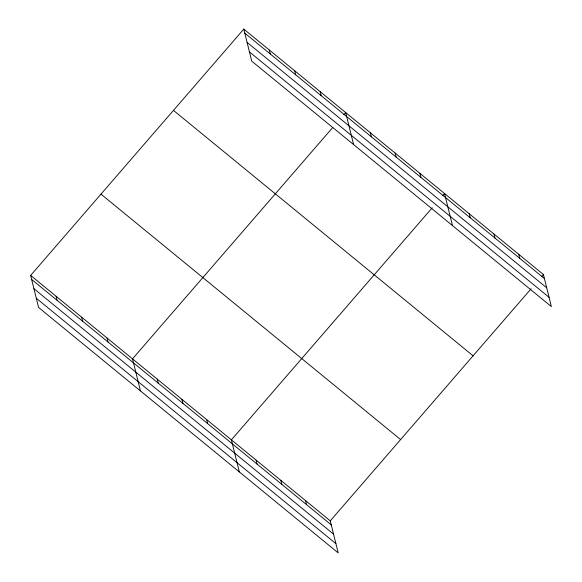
<?xml version="1.0" encoding="UTF-8"?>
<svg xmlns="http://www.w3.org/2000/svg" width="582" height="582" viewBox="0 0 582 582"><rect width="100%" height="100%" fill="white"/><g stroke="black" fill="none" stroke-linecap="round" stroke-linejoin="round"><path stroke-width="0.87" d="M30.642 275.424L330.27 520.861L338.2 552.9L38.572 307.463L30.642 275.424L243.8 29.1L543.428 274.537L551.358 306.576L251.73 61.139L243.8 29.1M332.78 127.451L132.514 358.868L140.444 390.915M343.918 114.581L345.672 112.544L353.601 144.591M432.244 207.767L231.396 439.868L239.326 471.907M442.793 195.574L444.553 193.544L452.483 225.583M330.27 520.861L531.119 288.759M541.667 276.566L543.428 274.537M244.796 33.123L544.425 278.56M247.081 42.37L546.716 287.806M249.438 51.9L549.073 297.329M173.458 110.384L473.086 355.82M100.984 194.141L400.612 439.57M31.639 279.447L331.267 524.884M33.923 288.694L333.559 534.131M36.28 298.224L335.916 543.653M518.707 254.283L519.704 258.313M493.987 234.037L494.984 238.067M469.274 213.79L470.263 217.814M419.833 173.291L420.83 177.321M395.113 153.044L396.109 157.067M370.392 132.798L371.389 136.821M320.202 91.687L321.199 95.71M294.739 70.822L295.736 74.852M269.27 49.965L270.266 53.988M305.55 500.607L306.547 504.638M280.83 480.361L281.826 484.391M256.116 460.115L257.106 464.138M206.675 419.615L207.672 423.645M181.955 399.368L182.952 403.391M157.235 379.122L158.231 383.145M107.044 338.011L108.041 342.034M81.582 317.146L82.579 321.177M56.112 296.289L57.109 300.312"/></g></svg>
